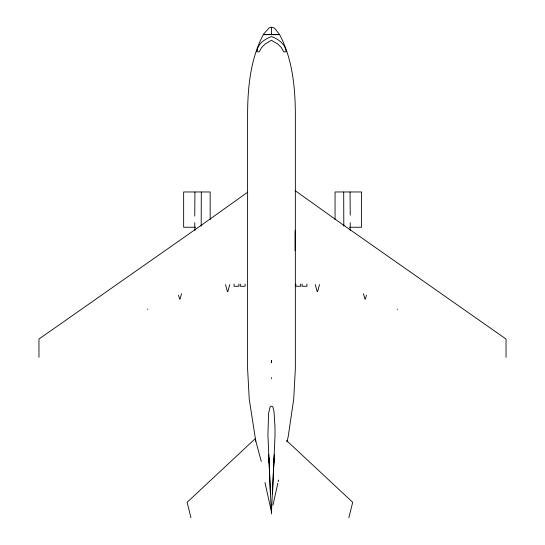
<?xml version="1.0" encoding="UTF-8"?>
<svg xmlns="http://www.w3.org/2000/svg" width="545" height="545" viewBox="0 0 545 545"><rect width="100%" height="100%" fill="white"/><g stroke="black" fill="none" stroke-linecap="round" stroke-linejoin="round"><path stroke-width="0.82" d="M194.749 216.052L194.94 192.051M201.309 192.051L201.187 226.093M343.813 226.093L343.691 192.051M350.088 230.331L350.258 222.707M272.541 493.947L274.026 458.325L271.471 512.15L271.274 510.093M273.617 467.508L275.041 434.781L274.946 426.135L273.999 411.489L272.909 407.101L272.03 406.216L270.913 406.216L270.034 407.101L268.583 413.437L267.908 434.781L271.131 508.458M268.998 462.249L269.067 460.954L269.468 463.768M295.118 250.727L295.111 230.562M273.883 458.924L274.333 454.401M273.277 465.171L273.576 463.059M272.977 505.12L277.821 483.292M278.182 481.664L278.543 480.036M286.983 442.029L288.244 436.347L293.707 399.192L295.342 368.87L295.342 113.714C295.213 86.914 292.365 58.71 279.646 34.676L273.277 34.676M348.841 517.75L352.697 502.306L286.493 440.469M181.533 293.687L180.095 299.076L179.605 299.076L178.556 295.227M229.731 284.599L227.885 291.527L227.388 291.527L225.507 284.599M319.493 284.599L317.612 291.527L317.115 291.527L315.269 284.599M366.444 295.227L365.395 299.076L364.905 299.076L363.467 293.687M247.689 192.194L202.393 224.499L38.968 339.038L38.968 357.363M271.539 27.25L274.367 28.02L279.565 34.451L271.539 34.451L271.485 27.25L269.196 27.836L263.296 34.451L264.516 34.451M271.485 34.451L263.399 34.451M267.043 34.451L270 34.451M278.502 34.451L279.565 34.451M269.673 34.676L263.296 34.676C250.577 58.71 247.737 86.914 247.6 113.714L247.6 368.87L249.242 399.192L255.803 441.3M195.532 227.251L183.645 227.251L183.645 191.969L210.159 191.969L210.159 219.696M349.686 227.251L361.567 227.251L361.567 191.969L335.052 191.969L335.052 219.696M147.436 309.206L147.927 309.206M397.073 309.206L397.564 309.206M271.437 377.644L271.505 378.707M272.963 34.539L275.102 34.676M295.254 190.723L342.607 224.499L506.032 339.038L506.032 357.363M261.293 461.492L255.176 438.732L187.112 502.306L190.968 517.75M264.945 482.482L271.471 511.884M268.617 454.401L268.985 458.168M269.21 460.464L269.516 463.597M273.883 460.954L273.951 462.249M269.094 462.31L268.917 458.325L270.409 493.947M194.742 222.707L194.912 230.331M350.06 192.051L350.244 215.221M306.917 284.061L306.917 286.254L302.121 286.254L302.121 284.061M300.677 284.061L300.677 286.254L295.874 286.254L295.874 284.061M271.471 509.684L271.471 513.99M245.114 284.061L245.114 286.254L240.311 286.254L240.311 284.061M238.874 284.061L238.874 286.254L234.071 286.254L234.071 284.061M257.131 50.433L256.736 51.823L259.291 51.823L261.566 47.579L265.129 44.077L271.471 40.269L277.821 44.077L281.384 47.579L283.659 51.823L286.214 51.823C285.205 44.002 278.475 38.995 271.471 36.549C265.177 39.022 258.316 43.15 257.131 50.433M270.361 34.451L269.496 34.676L271.471 34.274L273.454 34.676L270.361 34.512M271.539 360.579L271.403 362.657L271.539 360.579"/></g></svg>
